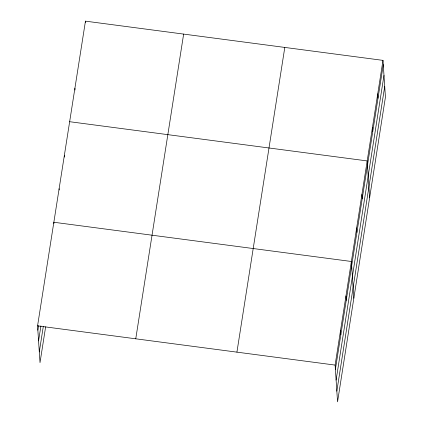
<?xml version="1.0" encoding="UTF-8"?>
<svg xmlns="http://www.w3.org/2000/svg" width="423" height="423" viewBox="0 0 423 423"><rect width="100%" height="100%" fill="white"/><g stroke="black" fill="none" stroke-linecap="round" stroke-linejoin="round"><path stroke-width="0.63" d="M45.642 326.794L40.011 362.627L37.568 325.863L85.451 21.15L382.989 60.373L385.432 97.137L337.549 401.85L335.106 365.086L382.989 60.373M37.858 330.178L38.572 325.615M38.567 340.885L40.92 325.9M39.302 351.92L43.294 326.508M135.757 338.807L183.64 34.094M236.922 352.142L284.801 47.429M335.391 369.401L383.275 64.687M336.105 380.108L383.984 75.394M336.84 391.143L384.719 86.429M69.652 121.708L367.185 160.925L369.628 197.694M37.568 325.863L335.106 365.086M377.723 93.89L378.009 98.205M372.457 127.408L372.742 131.722M361.919 194.443L362.21 198.757M356.652 227.965L356.938 232.28M353.829 298.247L351.386 261.483L53.848 222.26L53.933 223.492M345.961 296.015L346.247 300.33M340.536 330.548L340.822 334.863M85.451 21.15L85.531 22.382M74.919 88.185L75.04 90.036M64.381 155.225L64.508 157.07M59.114 188.743L59.199 189.975"/></g></svg>
